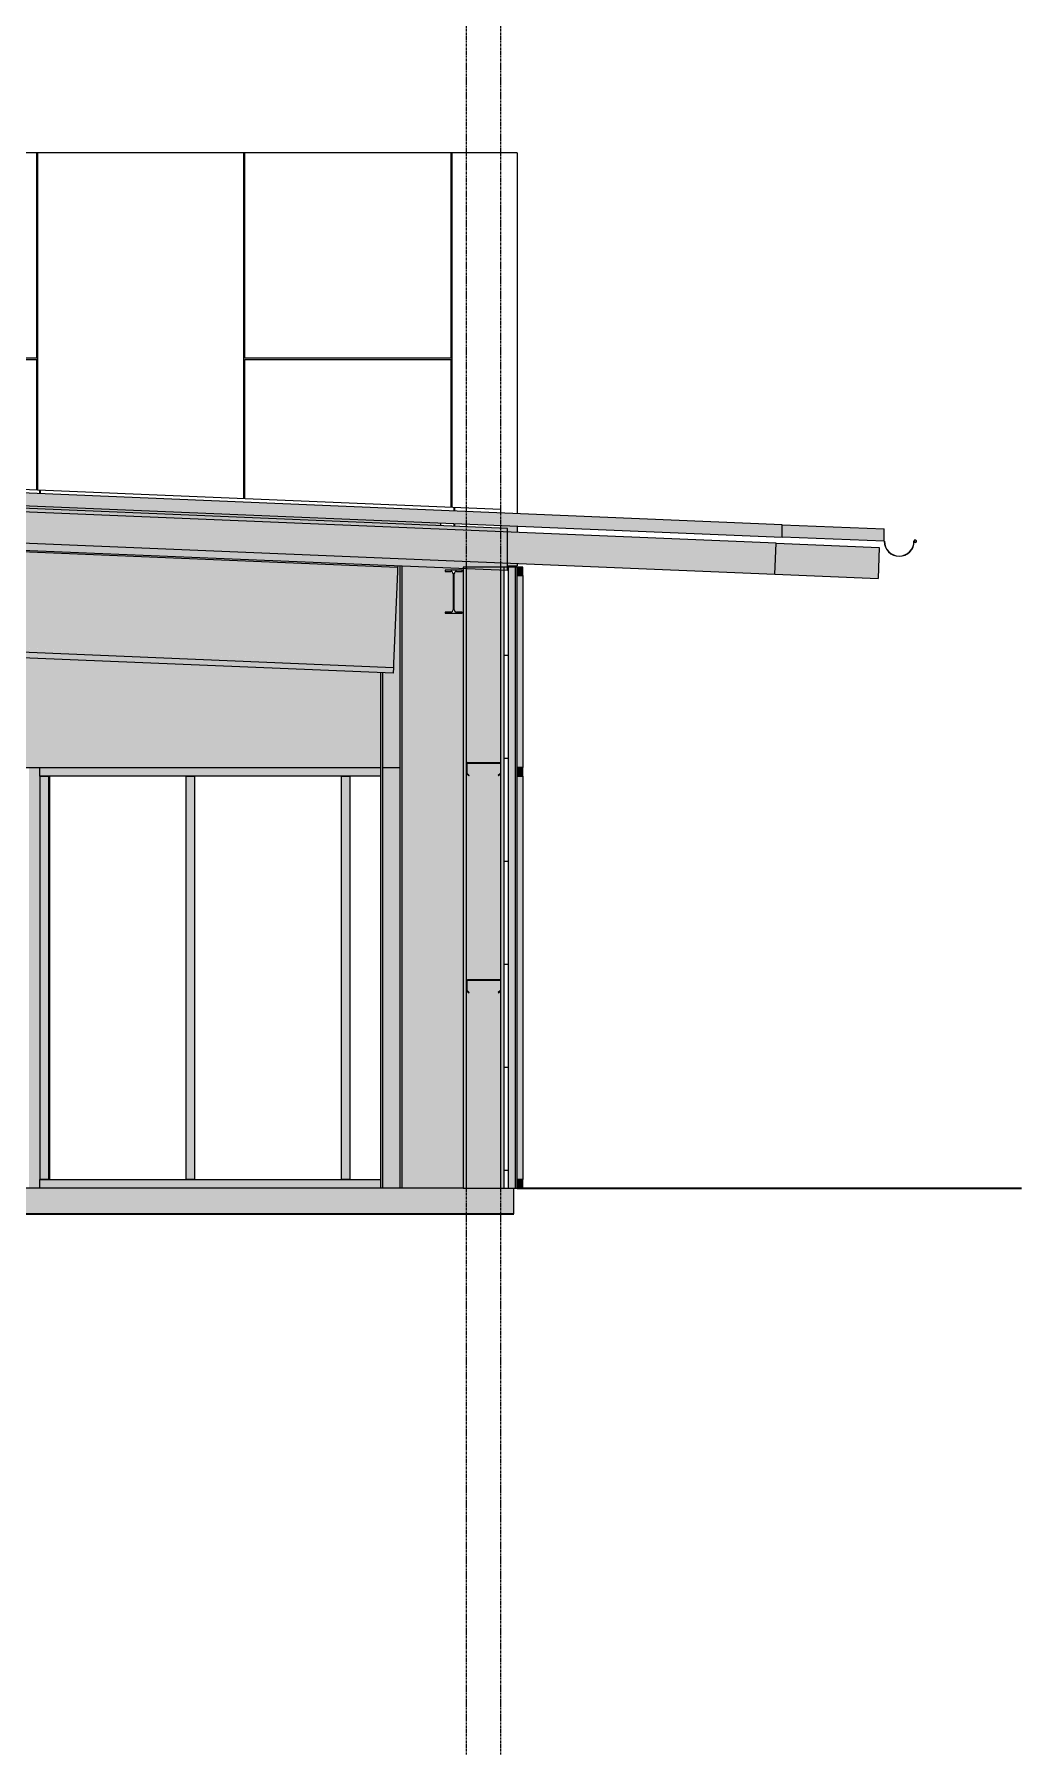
# Model space of a CAD drawing. Header units: inches. Extents: x -54880 to -186, y -132 to 853.
# Drawn here: x -22170.3 to -21940.4, y -132 to 268.9 of the extents above; entities that cross this region are included whole.
import ezdxf

# ---------------------------------------------------------------- set-up
doc = ezdxf.new("R2010")
doc.units = ezdxf.units.IN
doc.header["$MEASUREMENT"] = 0
doc.linetypes.add('Grid Line 1_2_', pattern=[0.875, 0.5, -0.125, 0.125, -0.125])
for name, color, linetype, lineweight in [('A-CLNG', 13, 'Continuous', 9), ('A-GLAZ-CWMG', 51, 'Continuous', 9), ('A-ROOF', 132, 'Continuous', 9), ('A-ROOF-OTLN', 132, 'Continuous', 9), ('A-WALL', 113, 'Continuous', 9), ('A-WALL-PATT', 111, 'Continuous', 9), ('C-BLDG-PADS', 91, 'Continuous', 9), ('C-TOPO', 7, 'Continuous', 9), ('I-WALL', 2, 'Continuous', 9), ('L-SITE-WALL', 31, 'Continuous', 9), ('S-BEAM', 12, 'Continuous', 9), ('S-COLS', 52, 'Continuous', 9), ('S-GRID', 1, 'Continuous', 9)]:
    doc.layers.add(name, color=color, linetype=linetype, lineweight=lineweight)
pattern_1 = [(45, (-26138.858, 100.19), (-19.00703, 19.00703), []), (45, (-26138.858, 128.99), (-19.00703, 19.00703), [])]

# ---------------------------------------------------------------- blocks, each defined once
blk = doc.blocks.new('W-Wide Flange - 8_ WIDE-1059051-Section 13')
at = {"layer": 'S-BEAM'}
h = blk.add_hatch(color=256, dxfattribs=at)
h.paths.add_polyline_path([(-22085.7, 144.61), (-22085.68, 145.06), (-22213.44, 150.39), (-22213.46, 149.94), (-22113.19, 145.76)], flags=0)
h.paths.add_polyline_path([(-22213.57, 149.94), (-22213.59, 150.39), (-22273.39, 152.88), (-22273.41, 152.43), (-22213.59, 149.94)], flags=0)
h.paths.add_polyline_path([(-22273.52, 152.44), (-22273.54, 152.89), (-22333.34, 155.38), (-22333.36, 154.93), (-22273.54, 152.44)], flags=0)
h.paths.add_polyline_path([(-22333.47, 154.94), (-22333.49, 155.39), (-22778.89, 173.95), (-22778.89, 173.5), (-22333.49, 154.94)], flags=0)
for points in [[(-22085.73, 143.72), (-22085.7, 144.61), (-22210.54, 149.75), (-22211.09, 149.2), (-22213.41, 149.31), (-22213.41, 149.4), (-22211.02, 149.39), (-22210.74, 149.82), (-22213.46, 149.91), (-22213.48, 149.48), (-22213.59, 149.53), (-22213.59, 149.94), (-22270.49, 152.25), (-22271.04, 151.7), (-22273.36, 151.83), (-22273.36, 151.9), (-22270.97, 151.89), (-22270.69, 152.32), (-22273.41, 152.4), (-22273.43, 151.98), (-22273.54, 152.04), (-22273.54, 152.44), (-22330.44, 154.75), (-22330.99, 154.19), (-22333.31, 154.35), (-22333.31, 154.4), (-22330.91, 154.39), (-22330.63, 154.82), (-22333.36, 154.84), (-22333.38, 154.48), (-22333.48, 154.56), (-22333.49, 154.94), (-22778.89, 173.46), (-22778.89, 172.61), (-22091.26, 143.95)], [(-22086.63, 122.24), (-22085.73, 143.72), (-22778.89, 172.61), (-22778.89, 151.09), (-22681.43, 147.03), (-22680.62, 147.23), (-22678.69, 147.23), (-22676.82, 146.83), (-22662.5, 146.24), (-22661.49, 146.77), (-22659.62, 147.23), (-22657.5, 147.18), (-22655.76, 146.73), (-22654.11, 145.89), (-22086.64, 122.24)]]:
    blk.add_hatch(color=256, dxfattribs=at).paths.add_polyline_path(points, flags=0)
h = blk.add_hatch(color=256, dxfattribs=at)
h.paths.add_polyline_path([(-22086.67, 121.35), (-22086.67, 122.24), (-22654.08, 145.84), (-22653.08, 144.95), (-22113.19, 122.46)], flags=0)
h.paths.add_polyline_path([(-22663.73, 145.4), (-22662.91, 146.02), (-22662.5, 146.24), (-22676.82, 146.77), (-22675.05, 145.87), (-22664.07, 145.41)], flags=0)
h.paths.add_polyline_path([(-22683.53, 146.22), (-22682.23, 146.83), (-22681.43, 147.03), (-22778.89, 151.08), (-22778.89, 150.2), (-22701.51, 147), (-22700.59, 147.23), (-22698.67, 147.23), (-22696.56, 146.77), (-22684.53, 146.26)], flags=0)
h = blk.add_hatch(color=256, dxfattribs=at)
h.paths.add_polyline_path([(-22086.72, 119.99), (-22086.67, 121.35), (-22653.08, 144.95), (-22652.67, 144.59), (-22651.94, 143.55), (-22113.19, 121.1)], flags=0)
h.paths.add_polyline_path([(-22664.99, 144.09), (-22664.64, 144.59), (-22663.73, 145.4), (-22675.11, 145.87), (-22673.57, 144.45), (-22665.74, 144.12)], flags=0)
h.paths.add_polyline_path([(-22685.26, 144.93), (-22684.2, 145.87), (-22683.53, 146.22), (-22696.73, 146.73), (-22695.09, 145.87), (-22694.46, 145.32), (-22685.4, 144.94)], flags=0)
h.paths.add_polyline_path([(-22704.33, 145.73), (-22704.17, 145.87), (-22702.47, 146.77), (-22701.61, 146.98), (-22778.89, 150.2), (-22778.89, 148.84), (-22723.89, 146.54), (-22723.47, 146.77), (-22721.59, 147.23), (-22719.67, 147.23), (-22717.73, 146.73), (-22716.81, 146.25), (-22704.44, 145.73)], flags=0)
for p, q in [((-22085.7, 144.61), (-22213.46, 149.94)), ((-22653.08, 144.95), (-22086.67, 121.35)), ((-22085.7, 144.61), (-22085.73, 143.72)), ((-22085.68, 145.06), (-22085.7, 144.61)), ((-22086.72, 119.99), (-22651.94, 143.55)), ((-22085.73, 143.72), (-22086.63, 122.24)), ((-22086.67, 121.35), (-22086.72, 119.99)), ((-22086.63, 122.24), (-22086.67, 121.35))]:
    blk.add_line(p, q, dxfattribs=at)
blk = doc.blocks.new('Girt_C - 8_D-1076698-Section 13')
at = {"layer": 'S-BEAM', "lineweight": 15}
for p, q in [((-22069.64, 48.37), (-22069.64, 46)), ((-22069.53, 46.05), (-22069.53, 48.37)), ((-22061.83, 48.55), (-22069.45, 48.55)), ((-22069.45, 48.45), (-22061.83, 48.45)), ((-22061.75, 48.37), (-22061.75, 46.05)), ((-22061.64, 46), (-22061.64, 48.37)), ((-22069.64, 46), (-22069.07, 45.52)), ((-22069, 45.6), (-22069.53, 46.05)), ((-22069.07, 45.52), (-22069, 45.6)), ((-22061.75, 46.05), (-22062.29, 45.6)), ((-22062.29, 45.6), (-22062.21, 45.52)), ((-22062.21, 45.52), (-22061.64, 46))]:
    blk.add_line(p, q, dxfattribs=at)
for centre, radius, start, end in [((-22069.45, 48.37), 0.188, 90, 180), ((-22069.45, 48.37), 0.0782, 90, 177.8773), ((-22061.83, 48.37), 0.188, 0, 90), ((-22061.83, 48.37), 0.0782, 3.0424, 90)]:
    blk.add_arc(centre, radius, start, end, dxfattribs=at)
blk = doc.blocks.new('Girt_C - 8_D-1076693-Section 13')
at = {"layer": 'S-BEAM'}
h = blk.add_hatch(dxfattribs=at)
h.set_pattern_fill('FP_2', color=256, style=0, pattern_type=2)
h.set_pattern_definition(pattern_1)
h.paths.add_polyline_path([(-22069.07, 96.13), (-22069, 96.21), (-22069.53, 96.66), (-22069.53, 98.98), (-22069.64, 98.98), (-22069.64, 96.61)], flags=0)
h.paths.add_polyline_path([(-22062.21, 96.13), (-22061.64, 96.61), (-22061.64, 98.98), (-22061.75, 98.98), (-22061.75, 96.66), (-22062.29, 96.21)], flags=0)
h.paths.add_polyline_path([(-22061.83, 99.05), (-22061.83, 99.16), (-22069.45, 99.16), (-22069.45, 99.05)], flags=0)
at = {"layer": 'S-BEAM', "lineweight": 15}
for p, q in [((-22069.64, 98.98), (-22069.64, 96.61)), ((-22069.64, 96.61), (-22069.07, 96.13)), ((-22069.53, 96.66), (-22069.53, 98.98)), ((-22069, 96.21), (-22069.53, 96.66)), ((-22061.83, 99.16), (-22069.45, 99.16)), ((-22069.45, 99.05), (-22061.83, 99.05)), ((-22061.75, 96.66), (-22062.29, 96.21)), ((-22062.21, 96.13), (-22061.64, 96.61)), ((-22061.75, 98.98), (-22061.75, 96.66)), ((-22061.64, 96.61), (-22061.64, 98.98)), ((-22069.07, 96.13), (-22069, 96.21)), ((-22062.29, 96.21), (-22062.21, 96.13))]:
    blk.add_line(p, q, dxfattribs=at)
for centre, radius, start, end in [((-22069.45, 98.98), 0.188, 90, 180), ((-22069.45, 98.98), 0.0782, 90, 177.8773), ((-22061.83, 98.98), 0.188, 0, 90), ((-22061.83, 98.98), 0.0782, 3.0424, 90)]:
    blk.add_arc(centre, radius, start, end, dxfattribs=at)
blk = doc.blocks.new('W-Wide Flange-Column - B3_D-1008830-Section 13')
at = {"layer": 'S-COLS'}
for points in [[(-22089.21, 0), (-22089.21, 120.1), (-22089.64, 120.12), (-22089.64, 0)], [(-22088.69, 0), (-22088.52, 0), (-22088.52, 98), (-22089.21, 98), (-22089.17, 0), (-22088.86, 0)], [(-22085.14, 0), (-22085.14, 98), (-22088.52, 98), (-22088.52, 0)]]:
    blk.add_hatch(color=256, dxfattribs=at).paths.add_polyline_path(points, flags=0)
for p, q in [((-22089.64, 120.12), (-22089.64, 0)), ((-22089.21, 120.1), (-22089.21, 0))]:
    blk.add_line(p, q, dxfattribs=at)
blk = doc.blocks.new('Rectangular Mullion - Rectangular Mullion 1-840708-Section 13')
at = {"layer": 'A-GLAZ-CWMG'}
blk.add_hatch(color=256, dxfattribs=at).paths.add_polyline_path([(-22169.02, 96), (-22134.02, 96), (-22134.02, 98), (-22169.02, 98)], flags=0)
for p, q in [((-22169.02, 96), (-22169.02, 98)), ((-22134.02, 96), (-22169.02, 96))]:
    blk.add_line(p, q, dxfattribs=at)
blk = doc.blocks.new('Rectangular Mullion - Rectangular Mullion 1-769206-Section 13')
at = {"layer": 'A-GLAZ-CWMG'}
blk.add_hatch(color=256, dxfattribs=at).paths.add_polyline_path([(-22089.64, 96), (-22089.64, 98), (-22097.83, 98), (-22097.83, 96), (-22095.91, 96)], flags=0)
blk.add_line((-22089.64, 96), (-22097.83, 96), dxfattribs=at)
blk = doc.blocks.new('Rectangular Mullion - Rectangular Mullion 1-769207-Section 13')
at = {"layer": 'A-GLAZ-CWMG'}
blk.add_hatch(color=256, dxfattribs=at).paths.add_polyline_path([(-22134.02, 96), (-22097.83, 96), (-22097.83, 98), (-22134.02, 98)], flags=0)
blk.add_line((-22097.83, 96), (-22134.02, 96), dxfattribs=at)
blk = doc.blocks.new('Rectangular Mullion - Rectangular Mullion 1-769210-Section 13')
at = {"layer": 'A-GLAZ-CWMG'}
blk.add_hatch(color=256, dxfattribs=at).paths.add_polyline_path([(-22097.83, 0), (-22089.64, 0), (-22089.64, 2), (-22097.83, 2)], flags=0)
blk.add_line((-22097.83, 2), (-22089.64, 2), dxfattribs=at)
blk = doc.blocks.new('Rectangular Mullion - Rectangular Mullion 1-769211-Section 13')
at = {"layer": 'A-GLAZ-CWMG'}
blk.add_hatch(color=256, dxfattribs=at).paths.add_polyline_path([(-22134.02, 0), (-22097.83, 0), (-22097.83, 2), (-22134.02, 2)], flags=0)
blk.add_line((-22134.02, 2), (-22097.83, 2), dxfattribs=at)
blk = doc.blocks.new('Rectangular Mullion - Rectangular Mullion 1-840709-Section 13')
at = {"layer": 'A-GLAZ-CWMG'}
blk.add_hatch(color=256, dxfattribs=at).paths.add_polyline_path([(-22169.02, 0), (-22134.02, 0), (-22134.02, 2), (-22169.02, 2)], flags=0)
for p, q in [((-22169.02, 0), (-22169.02, 2)), ((-22169.02, 2), (-22134.02, 2))]:
    blk.add_line(p, q, dxfattribs=at)
blk = doc.blocks.new('Rectangular Mullion - Rectangular Mullion 1-838588-Section 13')
at = {"layer": 'A-GLAZ-CWMG'}
blk.add_hatch(color=256, dxfattribs=at).paths.add_polyline_path([(-22167.02, 2), (-22167.02, 96), (-22169.02, 96), (-22169.02, 2)], flags=0)
for p, q in [((-22169.02, 96), (-22167.02, 96)), ((-22169.02, 96), (-22169.02, 2)), ((-22167.02, 96), (-22167.02, 2)), ((-22167.02, 2), (-22169.02, 2))]:
    blk.add_line(p, q, dxfattribs=at)
blk = doc.blocks.new('Rectangular Mullion - Rectangular Mullion 1-827464-Section 13')
at = {"layer": 'A-GLAZ-CWMG'}
blk.add_hatch(color=256, dxfattribs=at).paths.add_polyline_path([(-22096.83, 2), (-22096.83, 96), (-22098.83, 96), (-22098.83, 2)], flags=0)
for p, q in [((-22098.83, 96), (-22096.83, 96)), ((-22098.83, 96), (-22098.83, 2)), ((-22096.83, 96), (-22096.83, 2)), ((-22096.83, 2), (-22098.83, 2))]:
    blk.add_line(p, q, dxfattribs=at)
blk = doc.blocks.new('Rectangular Mullion - Rectangular Mullion 1-995980-Section 13')
at = {"layer": 'A-GLAZ-CWMG'}
blk.add_hatch(color=256, dxfattribs=at).paths.add_polyline_path([(-22056.52, 0), (-22056.52, 2), (-22057.89, 2), (-22057.89, 0)], flags=0)
for p, q in [((-22056.52, 2), (-22057.89, 2)), ((-22056.52, 0), (-22056.52, 2))]:
    blk.add_line(p, q, dxfattribs=at)
blk = doc.blocks.new('Rectangular Mullion - Rectangular Mullion 1-995981-Section 13')
at = {"layer": 'A-GLAZ-CWMG'}
blk.add_hatch(color=256, dxfattribs=at).paths.add_polyline_path([(-22056.52, 96), (-22056.52, 98), (-22057.89, 98), (-22057.89, 96)], flags=0)
for p, q in [((-22056.52, 98), (-22057.89, 98)), ((-22056.52, 96), (-22056.52, 98)), ((-22057.89, 96), (-22056.52, 96))]:
    blk.add_line(p, q, dxfattribs=at)
blk = doc.blocks.new('Rectangular Mullion - Rectangular Mullion 1-995982-Section 13')
at = {"layer": 'A-GLAZ-CWMG'}
blk.add_hatch(color=256, dxfattribs=at).paths.add_polyline_path([(-22056.52, 142.75), (-22056.52, 144.75), (-22057.89, 144.75), (-22057.89, 142.75)], flags=0)
for p, q in [((-22056.52, 144.75), (-22057.89, 144.75)), ((-22056.52, 142.75), (-22056.52, 144.75)), ((-22057.89, 142.75), (-22056.52, 142.75))]:
    blk.add_line(p, q, dxfattribs=at)
blk = doc.blocks.new('Rectangular Mullion - Rectangular Mullion 1-827470-Section 13')
at = {"layer": 'A-GLAZ-CWMG'}
blk.add_hatch(color=256, dxfattribs=at).paths.add_polyline_path([(-22056.52, 2), (-22056.52, 96), (-22057.89, 96), (-22057.89, 2)], flags=0)
for p, q in [((-22057.89, 96), (-22056.52, 96)), ((-22056.52, 96), (-22056.52, 2)), ((-22056.52, 2), (-22057.89, 2))]:
    blk.add_line(p, q, dxfattribs=at)
blk = doc.blocks.new('Rectangular Mullion - Rectangular Mullion 1-827484-Section 13')
at = {"layer": 'A-GLAZ-CWMG'}
blk.add_hatch(color=256, dxfattribs=at).paths.add_polyline_path([(-22056.52, 98), (-22056.52, 142.75), (-22057.89, 142.75), (-22057.89, 98)], flags=0)
for p, q in [((-22057.89, 142.75), (-22056.52, 142.75)), ((-22056.52, 142.75), (-22056.52, 98)), ((-22056.52, 98), (-22057.89, 98))]:
    blk.add_line(p, q, dxfattribs=at)
blk = doc.blocks.new('W-Wide Flange - W10X15-1050862-Section 13')
at = {"layer": 'S-BEAM'}
h = blk.add_hatch(dxfattribs=at)
h.set_pattern_fill('FP_2', color=256, style=0, pattern_type=2)
h.set_pattern_definition(pattern_1)
h.paths.add_polyline_path([(-22070.64, 134), (-22070.64, 134.27), (-22071.98, 134.27), (-22072.37, 134.43), (-22072.53, 134.81), (-22072.53, 143.19), (-22072.37, 143.57), (-22071.98, 143.73), (-22070.64, 143.73), (-22070.64, 144), (-22074.64, 144), (-22074.64, 143.73), (-22073.3, 143.73), (-22072.91, 143.57), (-22072.76, 143.19), (-22072.76, 134.81), (-22072.91, 134.43), (-22073.3, 134.27), (-22074.64, 134.27), (-22074.64, 134)], flags=0)
at = {"layer": 'S-BEAM', "lineweight": 15}
for p, q in [((-22070.64, 144), (-22074.64, 144)), ((-22074.64, 144), (-22074.64, 143.73)), ((-22074.64, 143.73), (-22073.3, 143.73)), ((-22072.76, 143.19), (-22072.76, 134.81)), ((-22072.53, 134.81), (-22072.53, 143.19)), ((-22071.98, 143.73), (-22070.64, 143.73)), ((-22070.64, 143.73), (-22070.64, 144)), ((-22073.3, 134.27), (-22074.64, 134.27)), ((-22074.64, 134.27), (-22074.64, 134)), ((-22074.64, 134), (-22070.64, 134)), ((-22070.64, 134.27), (-22071.98, 134.27)), ((-22070.64, 134), (-22070.64, 134.27))]:
    blk.add_line(p, q, dxfattribs=at)
for centre, start, end in [((-22073.3, 143.19), 0, 90), ((-22071.98, 143.19), 90, 180), ((-22073.3, 134.81), 270, 0), ((-22071.98, 134.81), 180, 270)]:
    blk.add_arc(centre, 0.542, start, end, dxfattribs=at)
blk = doc.blocks.new('Dimension Lumber - 4x8-1042507-Section 13')
at = {"layer": 'S-BEAM'}
blk.add_hatch(color=256, dxfattribs=at).paths.add_polyline_path([(-21973.82, 142.06), (-21973.52, 149.31), (-21997.52, 150.31), (-21997.82, 143.06), (-21997.52, 143.05)], flags=0)
for p, q in [((-21997.52, 150.31), (-21973.52, 149.31)), ((-21973.52, 149.31), (-21973.82, 142.06)), ((-21997.82, 143.06), (-21973.82, 142.06))]:
    blk.add_line(p, q, dxfattribs=at)
blk = doc.blocks.new('Dimension Lumber - 4x8-1042508-Section 13')
at = {"layer": 'S-BEAM'}
blk.add_hatch(color=256, dxfattribs=at).paths.add_polyline_path([(-21997.82, 143.06), (-21997.52, 150.31), (-22210.15, 159.17), (-22210.45, 151.92), (-22009.51, 143.55)], flags=0)
at = {"layer": 'S-BEAM', "lineweight": 15}
for p, q in [((-22210.15, 159.17), (-22210.45, 151.92)), ((-21997.52, 150.31), (-22210.15, 159.17)), ((-22210.45, 151.92), (-21997.82, 143.06)), ((-21997.82, 143.06), (-21997.52, 150.31))]:
    blk.add_line(p, q, dxfattribs=at)

msp = doc.modelspace()

# ---------------------------------------------------------------- hatches: boundary and pattern name
at = {"layer": 'A-CLNG'}
msp.add_hatch(color=256, dxfattribs=at).paths.add_polyline_path([(-22060.14023, 143.99848), (-22060.14023, 153.75694), (-22782.52499, 183.85631), (-22782.52499, 174.09785), (-22061.35381, 144.04905)], flags=0)
at = {"layer": 'A-ROOF'}
for points in [[(-21996.14023, 151.75), (-21996.14023, 154.62749), (-22784.64999, 187.48207), (-22784.64999, 184.60457), (-22009.51493, 152.30728)], [(-21972.39023, 150.76042), (-21972.39023, 153.63791), (-21996.14023, 154.62749), (-21996.14023, 151.75)]]:
    msp.add_hatch(color=256, dxfattribs=at).paths.add_polyline_path(points, flags=0)
at = {"layer": 'A-ROOF-OTLN'}
msp.add_hatch(color=256, dxfattribs=at).paths.add_polyline_path([(-21968.89023, 147.26042), (-21967.98436, 147.37968), (-21967.14023, 147.72933), (-21966.41535, 148.28554), (-21965.85914, 149.01042), (-21965.50948, 149.85455), (-21965.56986, 149.87073), (-21965.91326, 149.04167), (-21966.45955, 148.32974), (-21967.17148, 147.78345), (-21968.00053, 147.44005), (-21968.89023, 147.32292), (-21969.77992, 147.44005), (-21970.60898, 147.78345), (-21971.3209, 148.32974), (-21971.86719, 149.04167), (-21972.2106, 149.87073), (-21972.27097, 149.85455), (-21971.92131, 149.01042), (-21971.3651, 148.28554), (-21970.64023, 147.72933), (-21969.79609, 147.37968)], flags=0)
at = {"layer": 'A-WALL-PATT'}
h = msp.add_hatch(dxfattribs=at)
h.set_pattern_fill('FP_4', color=256, style=0, pattern_type=2)
h.set_pattern_definition([(90, (-22603.51, 675.75), (-193, -193), [48, -145]), (180, (-22603.51, 675.75), (-2e-14, -193), [96.25, -96.75]), (270, (-22699.76, 723.75), (-193, -193), [48, -145]), (180, (-22603.51, 723.75), (-2e-14, -193), [96.25, -96.75]), (270, (-22700.01, 723.75), (-193, -193), [48, -145]), (180, (-22700.01, 723.75), (-2e-14, -193), [96.25, -96.75]), (90, (-22796.26, 675.75), (-193, -193), [48, -145]), (180, (-22700.01, 675.75), (-2e-14, -193), [96.25, -96.75]), (90, (-22651.51, 724), (-193, -193), [48, -145]), (180, (-22603.26, 724), (-2e-14, -193), [48.25, -144.75]), (180, (-22603.26, 772), (-2e-14, -193), [48.25, -144.75]), (90, (-22748.01, 724), (-193, -193), [48, -145]), (180, (-22651.76, 724), (-2e-14, -193), [96.25, -96.75]), (270, (-22651.76, 772), (-193, -193), [48, -145]), (180, (-22651.76, 772), (-2e-14, -193), [96.25, -96.75]), (180, (-22748.26, 724), (-2e-14, -193), [48, -145]), (270, (-22748.26, 772), (-193, -193), [48, -145]), (180, (-22748.26, 772), (-2e-14, -193), [48, -145]), (90, (-22603.51, 772.25), (-193, -193), [48, -145]), (180, (-22603.51, 772.25), (-2e-14, -193), [96.25, -96.75]), (270, (-22699.76, 820.25), (-193, -193), [48, -145]), (180, (-22603.51, 820.25), (-2e-14, -193), [96.25, -96.75]), (270, (-22700.01, 820.25), (-193, -193), [48, -145]), (180, (-22700.01, 820.25), (-2e-14, -193), [96.25, -96.75]), (270, (-22796.26, 820.25), (-193, -193), [48, -145]), (180, (-22700.01, 772.25), (-2e-14, -193), [96.25, -96.75]), (90, (-22651.51, 820.5), (-193, -193), [48, -145]), (180, (-22603.26, 820.5), (-2e-14, -193), [48.25, -144.75]), (180, (-22603.26, 868.5), (-2e-14, -193), [48.25, -144.75]), (90, (-22748.01, 820.5), (-193, -193), [48, -145]), (180, (-22651.76, 820.5), (-2e-14, -193), [96.25, -96.75]), (270, (-22651.76, 868.5), (-193, -193), [48, -145]), (180, (-22651.76, 868.5), (-2e-14, -193), [96.25, -96.75]), (180, (-22748.26, 820.5), (-2e-14, -193), [48, -145]), (270, (-22748.26, 868.5), (-193, -193), [48, -145]), (180, (-22748.26, 868.5), (-2e-14, -193), [48, -145])])
h.paths.add_polyline_path([(-22778.78476, 0), (-22778.78476, 93), (-22774.28476, 93), (-22774.28476, 0), (-22559.26523, 0), (-22559.26523, 131.2859), (-22649.50901, 131.2859), (-22651.74237, 128.93105), (-22654.67782, 126.27051), (-22658.75045, 123.29118), (-22662.86848, 120.8693), (-22667.60399, 118.72677), (-22670.32734, 117.70581), (-22672.12285, 116.70572), (-22676.85466, 114.61642), (-22681.75907, 112.97263), (-22687.57707, 111.67917), (-22692.49469, 111.04705), (-22697.0842, 110.83487), (-22778.89023, 110.83487), (-22778.89023, 0)], flags=0)
h.paths.add_polyline_path([(-22317.89023, 0), (-22317.89023, 129.62675), (-22398.3065, 132.89509), (-22399.64145, 132.06597), (-22401.29756, 131.48647), (-22403.82336, 131.2859), (-22424.26523, 131.2859), (-22424.26523, 0), (-22355.10743, 0)], flags=0)
h.paths.add_polyline_path([(-22551.26523, 0), (-22458.51523, 0), (-22458.51523, 131.2859), (-22551.26523, 131.2859), (-22551.26523, 20.13868)], flags=0)
h.paths.add_polyline_path([(-22811.14023, 2), (-22802.14023, 2), (-22802.14023, 94.5), (-22811.14023, 94.5), (-22811.14023, 20.13868)], flags=0)
h.paths.add_polyline_path([(-22804.37768, 96.5), (-22802.14023, 96.5), (-22802.14023, 96.75), (-22811.14023, 96.75), (-22811.14023, 96.5)], flags=0)
h.paths.add_polyline_path([(-22061.64023, 153.81944), (-22061.64023, 154.47917), (-22075.64023, 155.0625), (-22075.64023, 154.40277), (-22069.26293, 154.13705)], flags=0)
h.paths.add_polyline_path([(-22061.64023, 157.35666), (-22061.64023, 158.24389), (-22657.05693, 183.07714), (-22678.93182, 183.07714), (-22061.68023, 157.35833)], flags=0)
h.paths.add_polyline_path([(-22173.39023, 158.47569), (-22173.39023, 159.13542), (-22697.89023, 180.98958), (-22697.89023, 180.32986), (-22189.98199, 159.16702)], flags=0)
h.paths.add_polyline_path([(-22701.89023, 180.49652), (-22701.89023, 181.15625), (-22778.89023, 184.36458), (-22778.89023, 183.70486), (-22709.33975, 180.80692)], flags=0)
h.paths.add_polyline_path([(-22745.70273, 185.85927), (-22745.70273, 241.25), (-22778.89023, 241.25), (-22778.89023, 187.24208), (-22769.81843, 186.86409)], flags=0)
h = msp.add_hatch(dxfattribs=at)
h.set_pattern_fill('FP_8', color=256, style=0, pattern_type=2)
h.set_pattern_definition([(0, (-22073.14, 145), (-193, 193), [48, -145]), (90, (-22073.14, 145), (-193, 1e-14), [96.25, -96.75]), (180, (-22025.14, 241.25), (-193, 193), [48, -145]), (90, (-22025.14, 145), (-193, 1e-14), [96.25, -96.75]), (180, (-22025.14, 241.5), (-193, 193), [48, -145]), (90, (-22025.14, 241.5), (-193, 1e-14), [96.25, -96.75]), (0, (-22073.14, 337.75), (-193, 193), [48, -145]), (90, (-22073.14, 241.5), (-193, 1e-14), [96.25, -96.75]), (0, (-22024.89, 193), (-193, 193), [48, -145]), (90, (-22024.89, 144.75), (-193, 1e-14), [48.25, -144.75]), (90, (-21976.89, 144.75), (-193, 1e-14), [48.25, -144.75]), (0, (-22024.89, 289.5), (-193, 193), [48, -145]), (90, (-22024.89, 193.25), (-193, 1e-14), [96.25, -96.75]), (180, (-21976.89, 193.25), (-193, 193), [48, -145]), (90, (-21976.89, 193.25), (-193, 1e-14), [96.25, -96.75]), (90, (-22024.89, 289.75), (-193, 1e-14), [48, -145]), (180, (-21976.89, 289.75), (-193, 193), [48, -145]), (90, (-21976.89, 289.75), (-193, 1e-14), [48, -145]), (0, (-21976.64, 145), (-193, 193), [48, -145]), (90, (-21976.64, 145), (-193, 1e-14), [96.25, -96.75]), (180, (-21928.64, 241.25), (-193, 193), [48, -145]), (90, (-21928.64, 145), (-193, 1e-14), [96.25, -96.75]), (180, (-21928.64, 241.5), (-193, 193), [48, -145]), (90, (-21928.64, 241.5), (-193, 1e-14), [96.25, -96.75]), (180, (-21928.64, 337.75), (-193, 193), [48, -145]), (90, (-21976.64, 241.5), (-193, 1e-14), [96.25, -96.75]), (0, (-21928.39, 193), (-193, 193), [48, -145]), (90, (-21928.39, 144.75), (-193, 1e-14), [48.25, -144.75]), (90, (-21880.39, 144.75), (-193, 1e-14), [48.25, -144.75]), (0, (-21928.39, 289.5), (-193, 193), [48, -145]), (90, (-21928.39, 193.25), (-193, 1e-14), [96.25, -96.75]), (180, (-21880.39, 193.25), (-193, 193), [48, -145]), (90, (-21880.39, 193.25), (-193, 1e-14), [96.25, -96.75]), (90, (-21928.39, 289.75), (-193, 1e-14), [48, -145]), (180, (-21880.39, 289.75), (-193, 193), [48, -145]), (90, (-21880.39, 289.75), (-193, 1e-14), [48, -145])])
h.paths.add_polyline_path([(-22061.64023, 158.24389), (-22061.64023, 241.25), (-22699.76523, 241.25), (-22699.76523, 184.85839), (-22078.63343, 158.95263)], flags=0)
h = msp.add_hatch(dxfattribs=at)
h.set_pattern_fill('FP_5', color=256, style=0, pattern_type=2)
h.set_pattern_definition([(0, (-26138.858, 100.19), (0, 24), []), (90, (-26138.858, 100.19), (-24, 1e-15), [])])
h.paths.add_polyline_path([(-22059.89023, 0), (-22059.89023, 144.75), (-22060.89023, 144.75), (-22060.89023, 0)], flags=0)
at = {"layer": 'C-BLDG-PADS'}
h = msp.add_hatch(dxfattribs=at)
h.set_pattern_fill('FP_3', color=256, style=0, pattern_type=2)
h.set_pattern_definition([(50, (-26138.86, 100.19), (55.0854, -4.81984), [5.76, -63.36]), (355, (-26138.86, 100.19), (-10.6557, 57.7685), [4.608, -50.688]), (100.451, (-26134.267, 99.787), (44.4295, 52.94866), [4.895, -53.848]), (46.184, (-26138.86, 115.55), (81.9644, -12.7121), [8.64, -95.04]), (96.636, (-26132.03, 114.49), (71.7815, 74.8124), [7.343, -80.772]), (351.184, (-26138.86, 115.55), (71.782, 74.8124), [6.912, -76.032]), (21, (-26131.18, 111.71), (45.84207, -30.92146), [5.76, -63.36]), (326, (-26131.18, 111.71), (18.6871, 55.6915), [4.608, -50.688]), (71.451, (-26127.357, 109.13), (64.5289, 24.7701), [4.895, -53.848]), (37.5, (-26138.858, 100.189), (0.93389, 25.56682), [2.534, -47.539, 2.534, -48.922, -50.88]), (37.5, (-26138.858, 100.189), (0.93389, 25.56682), [-101.53, 2.534, -48.346]), (7.5, (-26138.858, 100.19), (20.20404, 30.2913), [2.534, -26.803, 2.534, -46.387, -19.392]), (7.5, (-26138.858, 100.19), (20.20404, 30.2913), [-78.259, 2.534, -16.858]), (327.5, (-26155.984, 100.19), (40.99778, -1.7324), [2.534, -16.666, 2.534, -57.37, -79.488]), (327.5, (-26155.984, 100.19), (40.99778, -1.7324), [-79.104, 2.534, -76.954]), (317.5, (-26163.664, 100.19), (44.78888, 7.68784), [2.534, -22.426, 2.534, -37.248, -56.448]), (317.5, (-26163.664, 100.19), (44.78888, 7.68784), [-64.742, 2.534, -53.914])])
h.paths.add_polyline_path([(-23737.47743, -6), (-22058.64023, -6), (-22058.64023, 0), (-26284.39023, 0), (-26284.39023, -6), (-23875.71443, -6)], flags=0)
at = {"layer": 'I-WALL'}
h = msp.add_hatch(color=256, dxfattribs=at)
h.paths.add_polyline_path([(-22168.64023, 98), (-22168.64023, 123.408), (-22173.39023, 123.60592), (-22173.39023, 98)], flags=0)
h.paths.add_polyline_path([(-22168.64023, 158.27777), (-22168.64023, 158.9375), (-22173.39023, 159.13542), (-22173.39023, 158.47569)], flags=0)
h = msp.add_hatch(color=256, dxfattribs=at)
h.paths.add_polyline_path([(-22168.64023, 98), (-22089.64023, 98), (-22089.64023, 120.11633), (-22168.64023, 123.408), (-22168.64023, 119.99475)], flags=0)
h.paths.add_polyline_path([(-22085.14023, 98), (-22085.14023, 145.04015), (-22085.67769, 145.06254), (-22086.72219, 119.99475), (-22089.20663, 120.09827), (-22089.20663, 98)], flags=0)
h.paths.add_polyline_path([(-22075.64023, 154.40277), (-22075.64023, 155.0625), (-22168.64023, 158.9375), (-22168.64023, 158.27777), (-22078.63343, 154.52749)], flags=0)
h = msp.add_hatch(color=256, dxfattribs=at)
h.paths.add_polyline_path([(-22171.51523, 0), (-22169.01523, 0), (-22169.01523, 98), (-22171.51523, 98), (-22171.51523, 2)], flags=0)
h.paths.add_polyline_path([(-22167.01523, 2), (-22166.76523, 2), (-22166.76523, 96), (-22167.01523, 96), (-22167.01523, 95.15868)], flags=0)
at = {"layer": 'L-SITE-WALL'}
h = msp.add_hatch(color=256, dxfattribs=at)
h.paths.add_polyline_path([(-22060.14023, 145), (-22057.89023, 145), (-22057.89023, 145.56663), (-22060.14023, 145.66038)], flags=0)
h.paths.add_polyline_path([(-22057.89023, 152.82292), (-22057.89023, 154.32292), (-22061.64023, 154.47917), (-22061.64023, 153.81944), (-22060.14023, 153.75694), (-22060.14023, 152.91667)], flags=0)
for points in [[(-22069.64023, 0), (-22069.64023, 144.75), (-22070.39023, 144.75), (-22070.39023, 0)], [(-22061.64023, 0), (-22061.64023, 144.75), (-22069.64023, 144.75), (-22069.64023, 0)], [(-22060.89023, 0), (-22060.89023, 144.75), (-22061.64023, 144.75), (-22061.64023, 0)], [(-22058.26523, 0), (-22058.26523, 144.75), (-22059.89023, 144.75), (-22059.89023, 0)], [(-22057.89023, 0), (-22057.89023, 144.75), (-22058.26523, 144.75), (-22058.26523, 0)]]:
    msp.add_hatch(color=256, dxfattribs=at).paths.add_polyline_path(points, flags=0)
at = {"layer": 'S-COLS'}
for points in [[(-22084.70663, 0), (-22084.70663, 145.02208), (-22085.14023, 145.04015), (-22085.14023, 0)], [(-22084.18808, 0), (-22084.01523, 0), (-22084.01523, 144.99327), (-22084.70663, 145.02208), (-22084.66947, 0), (-22084.36093, 0)], [(-22070.62654, 0), (-22070.39023, 0), (-22070.41952, 144.42679), (-22070.76523, 144.44119), (-22070.75691, 144), (-22070.64023, 143.99848), (-22070.64023, 143.73), (-22070.76523, 143.73), (-22070.74811, 134.27), (-22070.64023, 134.27), (-22070.64023, 134), (-22070.76523, 134), (-22070.76523, 0)]]:
    msp.add_hatch(color=256, dxfattribs=at).paths.add_polyline_path(points, flags=0)
h = msp.add_hatch(color=256, dxfattribs=at)
h.paths.add_polyline_path([(-22078.63343, 0), (-22070.76523, 0), (-22070.76523, 134), (-22074.64023, 134), (-22074.64023, 134.27), (-22073.29773, 134.27), (-22072.91412, 134.42889), (-22072.75523, 134.8125), (-22072.8339, 143.37743), (-22072.91412, 143.57111), (-22073.29773, 143.73), (-22074.64023, 143.73), (-22074.64023, 144), (-22070.76523, 144), (-22070.76523, 144.44119), (-22084.01523, 144.99327), (-22084.01523, 0)], flags=0)
h.paths.add_polyline_path([(-22070.76523, 134.27), (-22070.76523, 143.73), (-22071.98273, 143.73), (-22072.3772, 143.54487), (-22072.52523, 143.06358), (-22072.52523, 134.8125), (-22072.36633, 134.42889), (-22071.98273, 134.27)], flags=0)

# ---------------------------------------------------------------- linework, layer by layer
at = {"layer": 'A-CLNG', "lineweight": 25}
for p, q in [((-22060.14023, 153.75694), (-22782.52499, 183.85631)), ((-22782.52499, 174.09785), (-22060.14023, 143.99848)), ((-22060.14023, 143.99848), (-22060.14023, 153.75694))]:
    msp.add_line(p, q, dxfattribs=at)
at = {"layer": 'A-ROOF', "lineweight": 25}
for p, q in [((-21996.14023, 154.62749), (-22784.64999, 187.48207)), ((-22784.64999, 184.60457), (-21996.14023, 151.75)), ((-21996.14023, 151.75), (-21996.14023, 154.62749))]:
    msp.add_line(p, q, dxfattribs=at)
at = {"layer": 'A-ROOF'}
for p, q in [((-21996.14023, 154.62749), (-21972.39023, 153.63791)), ((-21972.39023, 150.76042), (-21972.39023, 153.63791)), ((-21972.39023, 150.76042), (-21996.14023, 151.75))]:
    msp.add_line(p, q, dxfattribs=at)
at = {"layer": 'A-ROOF-OTLN'}
for p, q in [((-21972.32773, 150.76042), (-21972.39023, 150.76042)), ((-21965.28985, 150.56347), (-21965.33448, 150.51884))]:
    msp.add_line(p, q, dxfattribs=at)
for centre, radius, start, end in [((-21968.89023, 150.76042), 3.5, 180, 360), ((-21968.89023, 150.76042), 3.4375, 180, 0), ((-21965.14682, 150.76042), 0.3059, 232.1590092, 180), ((-21965.14682, 150.76042), 0.2434, 234.0109671, 180)]:
    msp.add_arc(centre, radius, start, end, dxfattribs=at)
at = {"layer": 'A-WALL'}
for p, q in [((-22069.64023, 0), (-22069.64023, 144.75)), ((-22061.64023, 0), (-22061.64023, 144.75)), ((-22060.89023, 0), (-22060.89023, 144.75)), ((-22059.89023, 0), (-22059.89023, 144.75)), ((-22058.26523, 0), (-22058.26523, 144.75))]:
    msp.add_line(p, q, dxfattribs=at)
at = {"layer": 'C-BLDG-PADS'}
for p, q in [((-22070.39023, 0), (-26284.39023, 0)), ((-22058.64023, -6), (-22058.64023, 0)), ((-26284.39023, -6), (-22058.64023, -6))]:
    msp.add_line(p, q, dxfattribs=at)
at = {"layer": 'C-TOPO', "lineweight": 35}
for p, q in [((-22057.89023, 0), (-21940.39643, 0)), ((-22561.81536, -6.00628), (-22058.64023, -6.00628))]:
    msp.add_line(p, q, dxfattribs=at)
at = {"layer": 'C-TOPO'}
for p, q in [((-22057.89023, 0), (-21940.39643, 0)), ((-22561.81494, -6.00628), (-22058.63965, -6.00628))]:
    msp.add_line(p, q, dxfattribs=at)
at = {"layer": 'I-WALL'}
for p, q in [((-22075.64023, 154.40277), (-22075.64023, 155.0625)), ((-22173.39023, 98), (-22089.64023, 98)), ((-22089.20663, 98), (-22085.14023, 98)), ((-22166.76523, 96), (-22166.76523, 2))]:
    msp.add_line(p, q, dxfattribs=at)
at = {"layer": 'L-SITE-WALL'}
for p, q in [((-22057.89023, 241.25), (-22699.76523, 241.25)), ((-22057.89023, 241.25), (-22057.89023, 157.20041)), ((-22699.76523, 184.85839), (-22061.64023, 158.24389)), ((-22061.64023, 157.35666), (-22061.64023, 158.24389)), ((-22061.64023, 153.81944), (-22061.64023, 154.47917)), ((-22057.89023, 154.32292), (-22057.89023, 152.82292)), ((-22060.14023, 145), (-22057.89023, 145)), ((-22057.89023, 145.56663), (-22057.89023, 145))]:
    msp.add_line(p, q, dxfattribs=at)
at = {"layer": 'L-SITE-WALL', "lineweight": 25}
for p, q in [((-22070.39023, 144.75), (-22070.39023, 0)), ((-22057.89023, 144.75), (-22070.39023, 144.75)), ((-22057.89023, 0), (-22057.89023, 144.75)), ((-22070.39023, 0), (-22057.89023, 0))]:
    msp.add_line(p, q, dxfattribs=at)
at = {"layer": 'S-COLS'}
for p, q in [((-22085.14023, 145.04015), (-22085.14023, 0)), ((-22084.70663, 145.02208), (-22084.70663, 0))]:
    msp.add_line(p, q, dxfattribs=at)
at = {"layer": 'S-GRID', "linetype": 'Grid Line 1_2_'}
for p, q in [((-22069.64023, -132), (-22069.64023, 573.76478)), ((-22061.64023, -132), (-22061.64023, 573.76478))]:
    msp.add_line(p, q, dxfattribs=at)

# ---------------------------------------------------------------- block references
at = {"layer": 'A-GLAZ-CWMG'}
for name, p in [('Rectangular Mullion - Rectangular Mullion 1-995982-Section 13', (0, 0)), ('Rectangular Mullion - Rectangular Mullion 1-827484-Section 13', (0, 0)), ('Rectangular Mullion - Rectangular Mullion 1-840708-Section 13', (0, 0)), ('Rectangular Mullion - Rectangular Mullion 1-769207-Section 13', (0, 0)), ('Rectangular Mullion - Rectangular Mullion 1-769206-Section 13', (0, 0)), ('Rectangular Mullion - Rectangular Mullion 1-995981-Section 13', (0, 0)), ('Rectangular Mullion - Rectangular Mullion 1-838588-Section 13', (0, 0)), ('Rectangular Mullion - Rectangular Mullion 1-827464-Section 13', (-36.1875, 0)), ('Rectangular Mullion - Rectangular Mullion 1-827464-Section 13', (0, 0)), ('Rectangular Mullion - Rectangular Mullion 1-827470-Section 13', (0, 0)), ('Rectangular Mullion - Rectangular Mullion 1-840709-Section 13', (0, 0)), ('Rectangular Mullion - Rectangular Mullion 1-769211-Section 13', (0, 0)), ('Rectangular Mullion - Rectangular Mullion 1-769210-Section 13', (0, 0)), ('Rectangular Mullion - Rectangular Mullion 1-995980-Section 13', (0, 0))]:
    msp.add_blockref(name, p, dxfattribs=at)
at = {"layer": 'S-BEAM'}
for name in ['W-Wide Flange - 8_ WIDE-1059051-Section 13', 'Dimension Lumber - 4x8-1042508-Section 13', 'Dimension Lumber - 4x8-1042507-Section 13', 'W-Wide Flange - W10X15-1050862-Section 13', 'Girt_C - 8_D-1076693-Section 13', 'Girt_C - 8_D-1076698-Section 13']:
    msp.add_blockref(name, (0, 0), dxfattribs=at)
at = {"layer": 'S-COLS'}
msp.add_blockref('W-Wide Flange-Column - B3_D-1008830-Section 13', (0, 0), dxfattribs=at)

doc.saveas('drawing.dxf')
